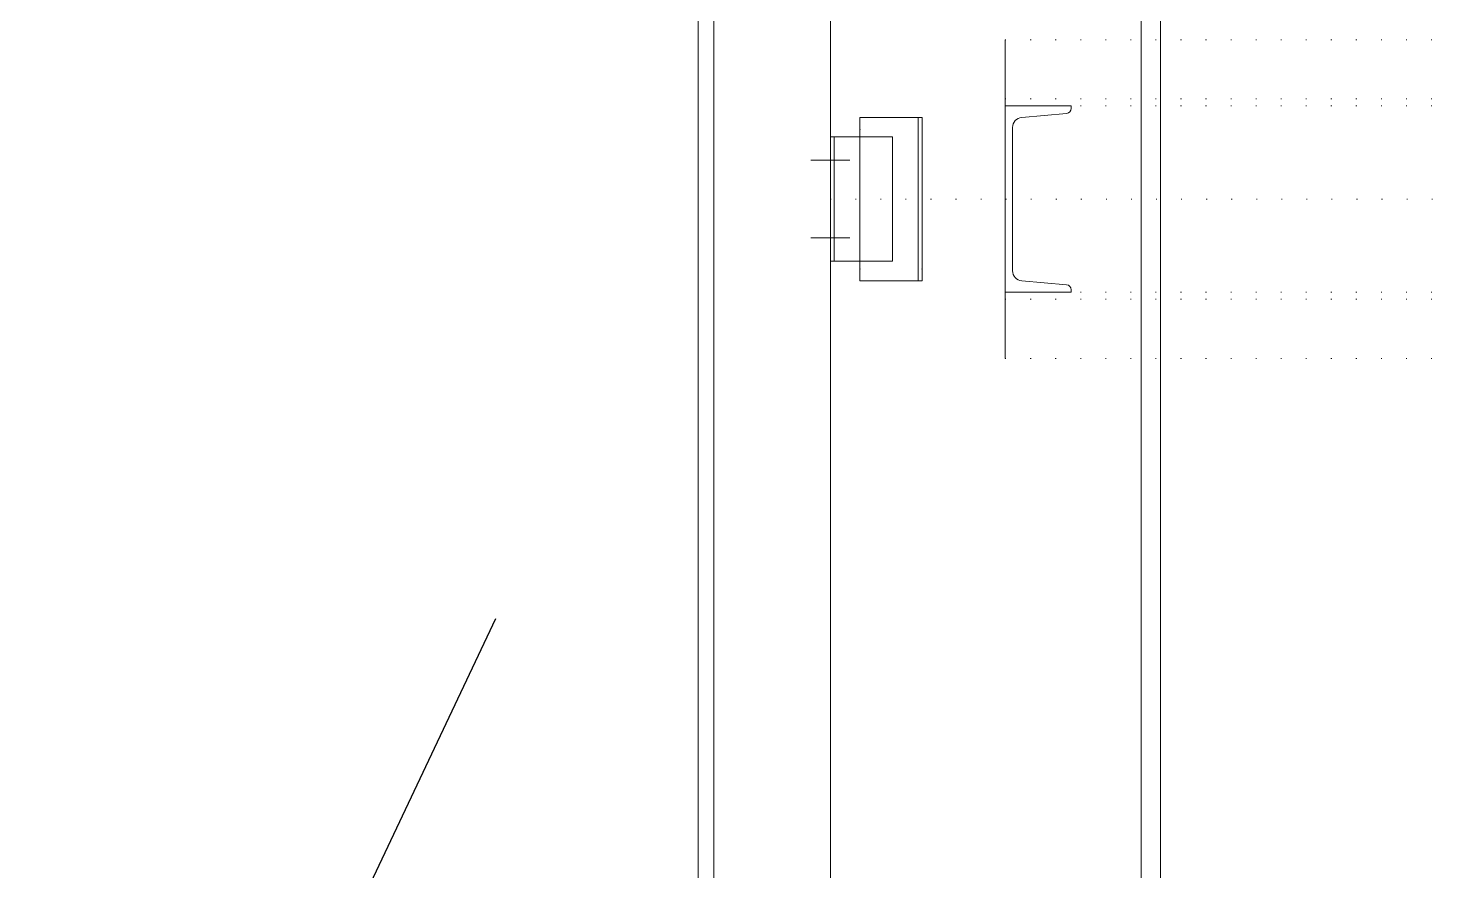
# Model space of a CAD drawing. Extents: x -1073 to 35213, y -1180 to 6950.
# Drawn here: x 24572.6 to 24753.9, y 3340.8 to 3449.3 of the extents above; entities that cross this region are included whole.
import ezdxf

# ---------------------------------------------------------------- set-up
doc = ezdxf.new("R2010")
doc.units = 0
doc.header["$LTSCALE"] = 25
doc.linetypes.add('DOT2', pattern=[0.125, 0, -0.125])
doc.layers.get('0').update_dxf_attribs({"color": 9, "lineweight": 9})
for name, color, linetype, lineweight in [('00', 9, 'Continuous', 9), ('06D', 9, 'Continuous', 9), ('14', 9, 'Continuous', 9), ('20', 9, 'DOT2', 9), ('E-DAHİLİ DOME KAMERA', 7, 'Continuous', 30), ('E-DAHİLİ KAMERA', 7, 'Continuous', 30)]:
    doc.layers.add(name, color=color, linetype=linetype, lineweight=lineweight)

# ---------------------------------------------------------------- blocks, each defined once
blk = doc.blocks.new('NPU240')
for p, q in [((0, -120), (0, 120)), ((0, 120), (85, 120)), ((21.4, 105.2), (79.1, 110.2)), ((85, 120), (85, 116.7)), ((9.5, -92.2), (9.5, 92.2)), ((21.4, -105.2), (79.1, -110.2)), ((0, -120), (85, -120)), ((85, -120), (85, -116.7))]:
    blk.add_line(p, q)
for centre, radius, start, end in [((78.5, 116.7), 6.5, 275, 0), ((22.5, 92.2), 13, 95, 180), ((22.5, -92.2), 13, 180, 265), ((78.5, -116.7), 6.5, 0, 85)]:
    blk.add_arc(centre, radius, start, end)
blk = doc.blocks.new('asansr-acilmayan')
at = {"layer": '06D'}
for p, q in [((1610, 25258.7), (1610, 24624.2)), ((1612.5, 25256.2), (1612.5, 24626.7)), ((1592.5, 24887.45), (1592.5, 24895.95)), ((1573.8, 24864.95), (1573.8, 24885.95)), ((1573.8, 24885.95), (1581.8, 24885.95)), ((1581.3, 24885.95), (1581.3, 24864.95)), ((1581.8, 24885.95), (1581.8, 24864.95)), ((1570, 24867.45), (1570, 24883.45)), ((1570, 24883.45), (1578, 24883.45)), ((1570.5, 24867.45), (1570.5, 24883.45)), ((1578, 24883.45), (1578, 24867.45)), ((1572.5, 24880.45), (1567.5, 24880.45)), ((1572.5, 24870.45), (1567.5, 24870.45)), ((1578, 24867.45), (1570, 24867.45)), ((1581.8, 24864.95), (1573.8, 24864.95)), ((1592.5, 24863.45), (1592.5, 24854.95))]:
    blk.add_line(p, q, dxfattribs=at)
for p in [(1573.8, 24884.45), (1573.8, 24866.45), (1573.8, 24866.45), (1573.8, 24866.45), (1581.8, 24866.45)]:
    blk.add_point(p, dxfattribs=at)
at = {"layer": '20'}
for p, q in [((1592.5, 24895.95), (1860, 24895.95)), ((1592.5, 24888.35), (1932.5, 24888.35)), ((1592.5, 24887.45), (1860, 24887.45)), ((1570, 24875.45), (1930, 24875.45)), ((1592.5, 24863.45), (1924, 24863.45)), ((1592.5, 24862.55), (1932.5, 24862.55)), ((1592.5, 24854.95), (1862.5, 24854.95))]:
    blk.add_line(p, q, dxfattribs=at)
at = {"layer": '06D', "xscale": 0.0999999999985448, "yscale": 0.0999999999985448, "zscale": 0.0999999999985448}
blk.add_blockref('NPU240', (1592.5, 24875.45), dxfattribs=at)
blk = doc.blocks.new('100_DAHİLİ DOME KAMERA')
at = {"layer": 'E-DAHİLİ DOME KAMERA', "color": 4}
for p, q in [((-1.936, 0.715), (-1.936, -0.689)), ((0.82, 0.715), (-1.936, 0.715)), ((0.82, -0.689), (0.82, 0.715)), ((0.82, 0.294), (2.131, 0.668)), ((2.131, 0.668), (2.131, -0.643)), ((0.82, -0.268), (2.131, -0.643)), ((-1.936, -0.689), (0.82, -0.689))]:
    blk.add_line(p, q, dxfattribs=at)
at = {"layer": 'E-DAHİLİ DOME KAMERA', "color": 4, "linetype": 'Continuous'}
blk.add_circle((0, 0), 2.566, dxfattribs=at)
at = {"layer": 'E-DAHİLİ KAMERA', "color": 4}
for q in [(13.416, 6.264), (13.416, -6.264)]:
    blk.add_line((2.566, 0), q, dxfattribs=at)

msp = doc.modelspace()

# ---------------------------------------------------------------- linework, layer by layer
at = {"layer": '00'}
msp.add_lwpolyline([(24645.84, 3457.5), (24645.84, 3472.5), (24660.84, 3472.5), (24660.84, 3812.5), (24675.84, 3812.5), (24675.84, 3192.5), (24660.84, 3192.5), (24660.84, 3457.5)], close=True, dxfattribs=at)
at = {"layer": '14'}
msp.add_lwpolyline([(24593.84, 3110.5), (24593.84, 3194.5), (24658.84, 3194.5), (24658.84, 3455.5), (24643.84, 3455.5), (24643.84, 3474.5), (24658.84, 3474.5), (24658.84, 3810.5)], dxfattribs=at)

# ---------------------------------------------------------------- block references
msp.add_blockref('asansr-acilmayan', (23105.84, -21448.2))
at = {"layer": 'E-DAHİLİ DOME KAMERA', "xscale": 10, "yscale": 10, "zscale": 10, "rotation": 94.6497331764}
msp.add_blockref('100_DAHİLİ DOME KAMERA', (24581.24, 3234.47), dxfattribs=at)

doc.saveas('drawing.dxf')
